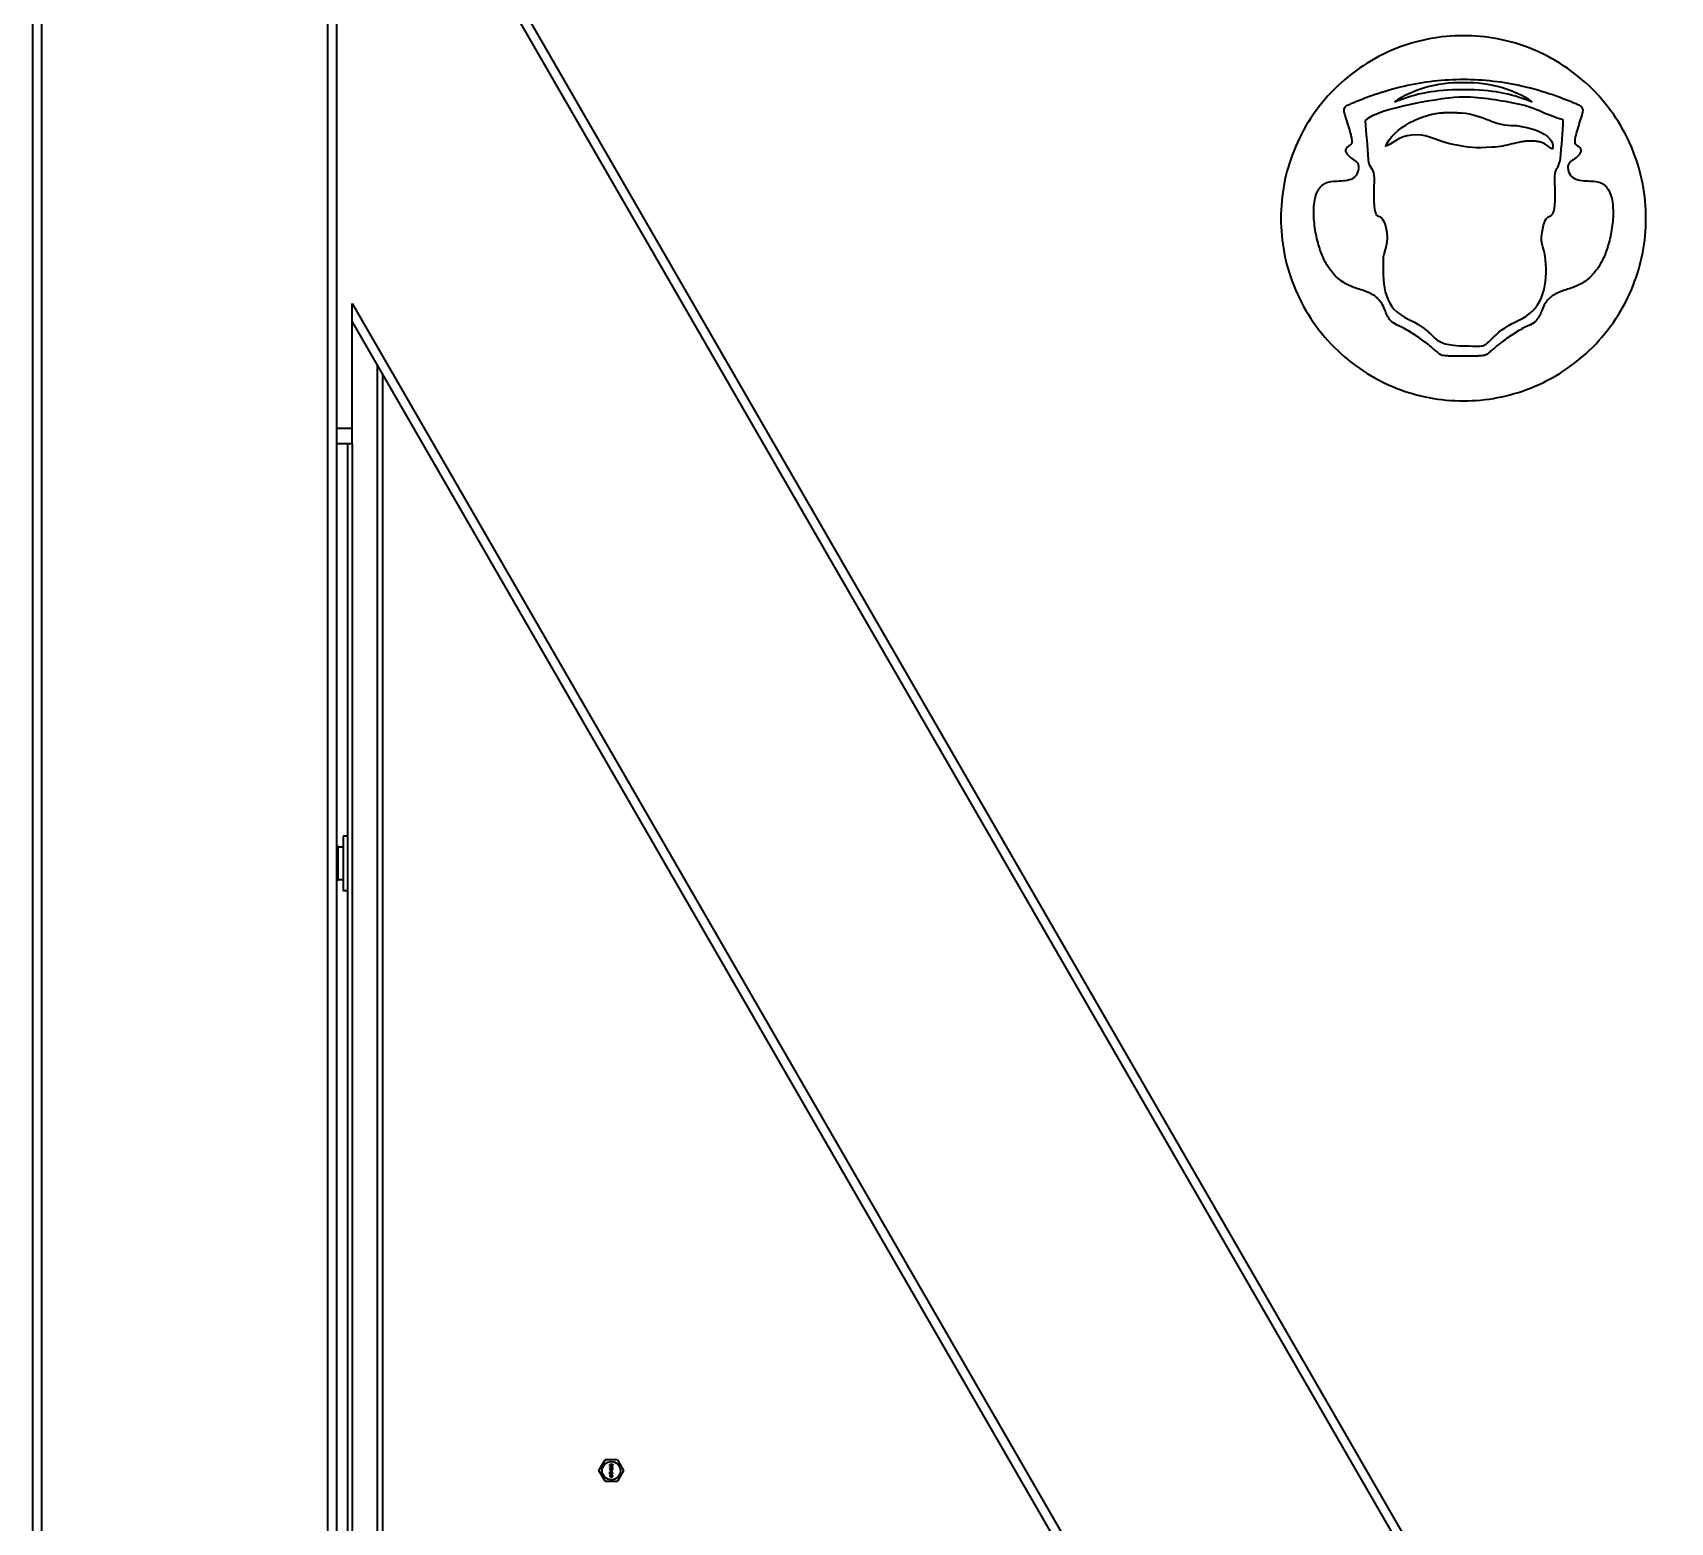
# Model space of a CAD drawing. Header units: millimetres. Extents: x 32496 to 166256, y 3504 to 23939.
# Drawn here: x 39999 to 40537, y 15480 to 15969 of the extents above; entities that cross this region are included whole.
import ezdxf

# ---------------------------------------------------------------- set-up
doc = ezdxf.new("R2010")
doc.units = ezdxf.units.MM
doc.layers.get('0').update_dxf_attribs({"lineweight": 35})

msp = doc.modelspace()

# ---------------------------------------------------------------- linework, layer by layer
at = {"linetype": 'Continuous'}
for p, q in [((39998.64, 15108.349), (39998.64, 17768.349)), ((40001.64, 15108.349), (40001.64, 17768.349)), ((40095.64, 15108.349), (40095.64, 17722.349)), ((40098.64, 15834.374), (40098.64, 16114.374)), ((40103.64, 16074.374), (40603.64, 15208.349)), ((40103.64, 16068.374), (40600.176, 15208.349)), ((40466.84, 15943.025), (40462.44, 15943.025)), ((40103.64, 15834.374), (40103.64, 15880.374)), ((40103.64, 15880.374), (40491.634, 15208.349)), ((40103.64, 15874.374), (40488.17, 15208.349)), ((40111.94, 15308.349), (40111.94, 15859.998)), ((40113.64, 15857.054), (40113.64, 15308.349)), ((40098.64, 15839.374), (40103.64, 15839.374)), ((40098.64, 15108.349), (40098.64, 15834.374)), ((40098.64, 15834.374), (40103.64, 15834.374)), ((40102.24, 15698.994), (40102.24, 15834.374)), ((40103.64, 15834.374), (40103.64, 15308.349)), ((40099.04, 15701.822), (40098.769, 15702.093)), ((40100.64, 15705.349), (40100.64, 15687.349)), ((40102.24, 15705.349), (40100.64, 15705.349)), ((40099.04, 15690.875), (40099.04, 15701.822)), ((40100.64, 15701.699), (40099.04, 15701.699)), ((40102.24, 15693.73), (40102.24, 15698.994)), ((40102.24, 15448.994), (40102.24, 15693.73)), ((40099.04, 15690.875), (40098.769, 15690.604)), ((40100.64, 15690.999), (40099.04, 15690.999)), ((40102.24, 15687.349), (40100.64, 15687.349)), ((40184.771, 15496.789), (40186.792, 15500.289)), ((40190.834, 15500.289), (40186.792, 15500.289)), ((40188.313, 15498.764), (40188.313, 15498.889)), ((40188.313, 15498.889), (40189.313, 15498.889)), ((40189.1, 15498.764), (40188.313, 15498.472)), ((40189.1, 15498.764), (40188.313, 15498.764)), ((40188.313, 15498.305), (40188.313, 15498.472)), ((40188.313, 15498.305), (40189.1, 15498.014)), ((40188.313, 15497.889), (40188.313, 15498.014)), ((40188.313, 15498.014), (40189.1, 15498.014)), ((40189.313, 15497.889), (40188.313, 15497.889)), ((40188.334, 15497.493), (40188.313, 15497.389)), ((40188.398, 15497.597), (40188.334, 15497.493)), ((40188.483, 15497.659), (40188.398, 15497.597)), ((40188.419, 15498.389), (40189.313, 15498.701)), ((40189.313, 15498.076), (40188.419, 15498.389)), ((40188.419, 15497.409), (40188.441, 15497.472)), ((40188.441, 15497.472), (40188.483, 15497.534)), ((40188.589, 15497.701), (40188.483, 15497.659)), ((40188.483, 15497.534), (40188.547, 15497.576)), ((40188.547, 15497.576), (40188.611, 15497.597)), ((40188.738, 15497.722), (40188.589, 15497.701)), ((40188.675, 15497.597), (40188.611, 15497.597)), ((40188.675, 15497.597), (40188.738, 15497.576)), ((40188.738, 15497.722), (40188.887, 15497.722)), ((40188.738, 15497.576), (40188.781, 15497.534)), ((40188.781, 15497.534), (40188.823, 15497.472)), ((40188.823, 15497.472), (40188.845, 15497.409)), ((40188.93, 15497.493), (40188.845, 15497.618)), ((40188.887, 15497.618), (40188.845, 15497.618)), ((40189.036, 15497.701), (40188.887, 15497.722)), ((40188.887, 15497.618), (40189.015, 15497.597)), ((40188.951, 15497.389), (40188.93, 15497.493)), ((40189.015, 15497.597), (40189.079, 15497.576)), ((40189.143, 15497.659), (40189.036, 15497.701)), ((40189.079, 15497.576), (40189.143, 15497.534)), ((40189.228, 15497.597), (40189.143, 15497.659)), ((40189.143, 15497.534), (40189.185, 15497.472)), ((40189.185, 15497.472), (40189.206, 15497.409)), ((40189.292, 15497.493), (40189.228, 15497.597)), ((40189.313, 15497.389), (40189.292, 15497.493)), ((40189.313, 15498.889), (40189.313, 15498.701)), ((40189.313, 15498.076), (40189.313, 15497.889)), ((40190.834, 15500.289), (40192.854, 15496.789)), ((40186.792, 15493.289), (40184.771, 15496.789)), ((40186.792, 15493.289), (40190.834, 15493.289)), ((40188.313, 15497.284), (40188.313, 15497.389)), ((40188.313, 15497.284), (40188.334, 15497.18)), ((40188.313, 15495.597), (40188.313, 15496.347)), ((40188.313, 15496.347), (40188.419, 15496.347)), ((40188.419, 15495.597), (40188.313, 15495.597)), ((40188.334, 15495.18), (40188.313, 15495.055)), ((40188.313, 15495.055), (40188.334, 15494.93)), ((40188.334, 15497.18), (40188.398, 15497.076)), ((40188.398, 15495.284), (40188.334, 15495.18)), ((40188.334, 15494.93), (40188.398, 15494.826)), ((40188.398, 15497.076), (40188.483, 15497.014)), ((40188.462, 15495.347), (40188.398, 15495.284)), ((40188.398, 15494.826), (40188.462, 15494.764)), ((40188.419, 15497.409), (40188.419, 15497.264)), ((40188.441, 15497.201), (40188.419, 15497.264)), ((40188.951, 15495.764), (40188.419, 15496.347)), ((40188.419, 15496.18), (40188.419, 15495.597)), ((40188.419, 15496.18), (40188.887, 15495.659)), ((40188.419, 15495.055), (40188.441, 15495.159)), ((40188.441, 15494.951), (40188.419, 15495.055)), ((40188.483, 15497.139), (40188.441, 15497.201)), ((40188.441, 15495.159), (40188.483, 15495.222)), ((40188.483, 15494.889), (40188.441, 15494.951)), ((40188.547, 15495.389), (40188.462, 15495.347)), ((40188.462, 15494.764), (40188.547, 15494.722)), ((40188.547, 15497.097), (40188.483, 15497.139)), ((40188.483, 15497.014), (40188.589, 15496.972)), ((40188.483, 15495.222), (40188.611, 15495.305)), ((40188.611, 15494.805), (40188.483, 15494.889)), ((40188.611, 15497.076), (40188.547, 15497.097)), ((40188.611, 15495.409), (40188.547, 15495.389)), ((40188.547, 15494.722), (40188.611, 15494.701)), ((40188.696, 15496.972), (40188.589, 15496.972)), ((40188.611, 15497.076), (40188.675, 15497.076)), ((40188.717, 15495.43), (40188.611, 15495.409)), ((40188.611, 15495.305), (40188.738, 15495.326)), ((40188.738, 15494.784), (40188.611, 15494.805)), ((40188.611, 15494.701), (40188.717, 15494.68)), ((40188.632, 15496.639), (40188.632, 15496.68)), ((40188.632, 15496.68), (40188.781, 15496.68)), ((40188.781, 15496.639), (40188.632, 15496.639)), ((40188.738, 15497.097), (40188.675, 15497.076)), ((40188.696, 15496.805), (40188.675, 15496.784)), ((40188.675, 15496.784), (40188.781, 15496.68)), ((40188.781, 15496.639), (40188.675, 15496.534)), ((40188.675, 15496.534), (40188.696, 15496.514)), ((40188.696, 15496.972), (40188.802, 15497.014)), ((40188.823, 15496.68), (40188.696, 15496.805)), ((40188.696, 15496.514), (40188.823, 15496.639)), ((40188.717, 15495.43), (40188.909, 15495.43)), ((40188.909, 15494.68), (40188.717, 15494.68)), ((40188.781, 15497.139), (40188.738, 15497.097)), ((40188.887, 15495.326), (40188.738, 15495.326)), ((40188.738, 15494.784), (40188.887, 15494.784)), ((40188.823, 15497.201), (40188.781, 15497.139)), ((40188.802, 15497.014), (40188.866, 15497.076)), ((40188.845, 15497.264), (40188.823, 15497.201)), ((40188.951, 15496.805), (40188.823, 15496.68)), ((40188.823, 15496.639), (40188.951, 15496.514)), ((40188.845, 15497.264), (40188.845, 15497.409)), ((40188.866, 15497.076), (40188.93, 15497.18)), ((40188.866, 15496.68), (40188.972, 15496.784)), ((40188.866, 15496.68), (40189.015, 15496.68)), ((40188.972, 15496.534), (40188.866, 15496.639)), ((40189.015, 15496.639), (40188.866, 15496.639)), ((40188.887, 15495.659), (40188.951, 15495.618)), ((40188.887, 15495.326), (40189.015, 15495.305)), ((40189.015, 15494.805), (40188.887, 15494.784)), ((40189.015, 15495.409), (40188.909, 15495.43)), ((40188.909, 15494.68), (40189.015, 15494.701)), ((40188.93, 15497.18), (40188.951, 15497.284)), ((40188.951, 15497.389), (40188.951, 15497.284)), ((40188.972, 15496.784), (40188.951, 15496.805)), ((40188.951, 15496.514), (40188.972, 15496.534)), ((40189.036, 15495.722), (40188.951, 15495.764)), ((40188.951, 15495.618), (40189.036, 15495.597)), ((40189.015, 15496.68), (40189.015, 15496.639)), ((40189.079, 15495.389), (40189.015, 15495.409)), ((40189.015, 15495.305), (40189.143, 15495.222)), ((40189.143, 15494.889), (40189.015, 15494.805)), ((40189.015, 15494.701), (40189.079, 15494.722)), ((40189.036, 15495.722), (40189.079, 15495.722)), ((40189.079, 15495.597), (40189.036, 15495.597)), ((40189.143, 15497.159), (40189.079, 15497.118)), ((40189.079, 15497.014), (40189.079, 15497.118)), ((40189.079, 15497.014), (40189.143, 15497.034)), ((40189.079, 15496.222), (40189.079, 15496.326)), ((40189.164, 15496.305), (40189.079, 15496.326)), ((40189.079, 15496.222), (40189.143, 15496.18)), ((40189.143, 15495.764), (40189.079, 15495.722)), ((40189.079, 15495.597), (40189.164, 15495.618)), ((40189.164, 15495.347), (40189.079, 15495.389)), ((40189.079, 15494.722), (40189.164, 15494.764)), ((40189.185, 15497.222), (40189.143, 15497.159)), ((40189.143, 15497.034), (40189.228, 15497.097)), ((40189.143, 15496.18), (40189.185, 15496.118)), ((40189.185, 15495.826), (40189.143, 15495.764)), ((40189.143, 15495.222), (40189.185, 15495.159)), ((40189.185, 15494.951), (40189.143, 15494.889)), ((40189.249, 15496.222), (40189.164, 15496.305)), ((40189.164, 15495.618), (40189.249, 15495.701)), ((40189.228, 15495.284), (40189.164, 15495.347)), ((40189.164, 15494.764), (40189.228, 15494.826)), ((40189.206, 15497.284), (40189.185, 15497.222)), ((40189.185, 15496.118), (40189.206, 15496.014)), ((40189.206, 15495.93), (40189.185, 15495.826)), ((40189.185, 15495.159), (40189.206, 15495.055)), ((40189.206, 15495.055), (40189.185, 15494.951)), ((40189.206, 15497.284), (40189.206, 15497.409)), ((40189.206, 15495.93), (40189.206, 15496.014)), ((40189.228, 15497.097), (40189.292, 15497.201)), ((40189.292, 15495.18), (40189.228, 15495.284)), ((40189.228, 15494.826), (40189.292, 15494.93)), ((40189.292, 15496.139), (40189.249, 15496.222)), ((40189.249, 15495.701), (40189.292, 15495.784)), ((40189.292, 15497.201), (40189.313, 15497.305)), ((40189.313, 15495.993), (40189.292, 15496.139)), ((40189.292, 15495.784), (40189.313, 15495.909)), ((40189.313, 15495.055), (40189.292, 15495.18)), ((40189.292, 15494.93), (40189.313, 15495.055)), ((40189.313, 15497.389), (40189.313, 15497.305)), ((40189.313, 15495.993), (40189.313, 15495.909)), ((40192.854, 15496.789), (40190.834, 15493.289))]:
    msp.add_line(p, q, dxfattribs=at)
msp.add_circle((40188.813, 15496.789), 3, dxfattribs=at)
for points, knots in [([(40528.94, 15908.349), (40528.94, 15915.887), (40525.946, 15931.593), (40512.563, 15951.971), (40492.185, 15965.354), (40468.94, 15969.786), (40445.696, 15965.355), (40425.317, 15951.972), (40411.935, 15931.595), (40408.94, 15915.89), (40408.94, 15908.352)], [0, 0, 0, 0, 0.1199934, 0.2500019, 0.3800171, 0.5000177, 0.6200103, 0.750015, 0.8800253, 1, 1, 1, 1]), ([(40434.39, 15923.756), (40434.469, 15924.042), (40434.578, 15924.558), (40434.633, 15925.446), (40434.386, 15926.35), (40433.623, 15927.068), (40432.694, 15927.641), (40431.966, 15928.163), (40431.443, 15928.678), (40431.017, 15929.14), (40430.592, 15929.706), (40430.31, 15930.338), (40430.263, 15931.047), (40430.732, 15931.739), (40431.412, 15932.19), (40432.02, 15932.594), (40432.27, 15932.91), (40432.385, 15933.268), (40432.373, 15933.986), (40432.217, 15934.93), (40431.641, 15937.355), (40430.679, 15940.14), (40430.002, 15942.444), (40429.816, 15943.138), (40429.744, 15943.532), (40429.708, 15944.001), (40429.876, 15944.685), (40430.476, 15945.369), (40431.18, 15945.69), (40432.736, 15946.366), (40435.502, 15947.511), (40441.185, 15949.626), (40449.284, 15951.947), (40459.028, 15953.639), (40469.059, 15954.223), (40478.797, 15953.641), (40488.649, 15951.938), (40496.722, 15949.615), (40502.411, 15947.5), (40505.18, 15946.347), (40506.606, 15945.734), (40507.055, 15945.526), (40507.155, 15945.47)], [0, 0, 0, 0, 0.0081759, 0.0145446, 0.0244614, 0.0334992, 0.0433282, 0.0544139, 0.058301, 0.0634424, 0.071678, 0.0777394, 0.0824445, 0.0908813, 0.099747, 0.1069242, 0.1084886, 0.1108443, 0.1176024, 0.1272742, 0.1389925, 0.1893767, 0.2007673, 0.2087672, 0.2099052, 0.2122482, 0.2222118, 0.2296002, 0.2373872, 0.2503094, 0.2759624, 0.3265422, 0.425367, 0.5217893, 0.6158495, 0.7118768, 0.807904, 0.9068378, 0.9574743, 0.9831509, 0.9960883, 1, 1, 1, 1]), ([(40468.94, 15952.83), (40464.529, 15953.044), (40456.852, 15951.884), (40449.194, 15948.7), (40446.315, 15946.669)], [0, 0, 0, 0, 0.5469456, 1, 1, 1, 1]), ([(40446.315, 15946.669), (40450.018, 15948.064), (40454.867, 15949.73), (40463.773, 15950.744), (40468.94, 15950.658)], [0, 0, 0, 0, 0.5923883, 1, 1, 1, 1]), ([(40491.564, 15946.669), (40488.686, 15948.7), (40481.028, 15951.884), (40473.35, 15953.044), (40468.94, 15952.83)], [0, 0, 0, 0, 0.4530544, 1, 1, 1, 1]), ([(40468.94, 15950.658), (40474.107, 15950.744), (40483.012, 15949.73), (40487.862, 15948.064), (40491.564, 15946.669)], [0, 0, 0, 0, 0.4076117, 1, 1, 1, 1]), ([(40507.155, 15945.47), (40507.255, 15945.416), (40507.533, 15945.236), (40508.025, 15944.651), (40508.184, 15943.969), (40508.136, 15943.451), (40508.021, 15942.944), (40507.798, 15942.116), (40507.092, 15939.811), (40506.121, 15936.943), (40505.609, 15934.614), (40505.498, 15933.754), (40505.52, 15933.096), (40505.686, 15932.811), (40505.949, 15932.531), (40506.561, 15932.133), (40507.246, 15931.657), (40507.651, 15930.933), (40507.538, 15930.21), (40507.207, 15929.564), (40506.743, 15928.988), (40506.317, 15928.544), (40505.807, 15928.07), (40505.111, 15927.587), (40504.199, 15927.018), (40503.464, 15926.285), (40503.248, 15925.365), (40503.308, 15924.632), (40503.408, 15924.093), (40503.937, 15921.956), (40506.308, 15920.825), (40509.821, 15920.611), (40512.325, 15920.507), (40514.09, 15920.134), (40514.946, 15919.586), (40515.427, 15919.215), (40516.282, 15918.341), (40517.646, 15915.922), (40518.319, 15911.459), (40517.978, 15905.943), (40517.056, 15901.265), (40516.056, 15897.916), (40515.357, 15896.042), (40514.601, 15894.481), (40513.614, 15892.693), (40511.728, 15889.943), (40508.639, 15887.144), (40505.275, 15885.677), (40502.739, 15884.864), (40500.381, 15884.1), (40498.227, 15883.087), (40496.632, 15881.517), (40495.57, 15880.087), (40494.804, 15878.423), (40494.076, 15876.344), (40492.876, 15874.461), (40491.35, 15873.523), (40490.213, 15873.045), (40489.538, 15872.727), (40488.341, 15872.118), (40485.943, 15870.727), (40483.298, 15868.937), (40480.844, 15867.131), (40479.349, 15865.944), (40478.246, 15864.987), (40477.448, 15864.266), (40476.561, 15863.534), (40475.648, 15863.196), (40474.344, 15863.093), (40472.192, 15863.052), (40470.338, 15863.065), (40468.94, 15863.031)], [0, 0, 0, 0, 0.0031586, 0.0091977, 0.0172335, 0.0191196, 0.0213026, 0.029371, 0.0390525, 0.0787158, 0.0877379, 0.094978, 0.0997755, 0.1011797, 0.1025175, 0.1085398, 0.1156939, 0.1225901, 0.1265639, 0.1317697, 0.1388409, 0.1431573, 0.1455345, 0.1543897, 0.1622591, 0.1695535, 0.1776833, 0.1829652, 0.1860725, 0.1900256, 0.231557, 0.253449, 0.2749027, 0.2931923, 0.2955458, 0.2996587, 0.3079813, 0.3254706, 0.3667589, 0.4145399, 0.4621851, 0.4837333, 0.5022519, 0.5121965, 0.5270933, 0.5532909, 0.5956759, 0.630919, 0.6468657, 0.6621366, 0.6929497, 0.7064227, 0.7172767, 0.736618, 0.7536616, 0.7709603, 0.7923505, 0.7971392, 0.8015926, 0.8108713, 0.8304939, 0.8704234, 0.8903144, 0.906171, 0.9178858, 0.9265056, 0.9330794, 0.9457785, 0.9538375, 0.965016, 1, 1, 1, 1]), ([(40498.26, 15931.091), (40497.908, 15931.15), (40497.339, 15931.539), (40496.315, 15932.509), (40494.825, 15933.281), (40492.998, 15933.661), (40491.251, 15933.769), (40489.462, 15933.68), (40487.428, 15933.391), (40484.98, 15932.804), (40481.966, 15932.052), (40479.702, 15931.73), (40478.46, 15931.668)], [0, 0, 0, 0, 0.1365378, 0.2730755, 0.4096133, 0.4778822, 0.546151, 0.6028822, 0.6596133, 0.7730755, 0.8865378, 1, 1, 1, 1]), ([(40468.94, 15863.031), (40467.542, 15863.065), (40465.688, 15863.053), (40463.536, 15863.093), (40462.232, 15863.197), (40461.319, 15863.534), (40460.433, 15864.266), (40459.635, 15864.987), (40458.533, 15865.943), (40457.039, 15867.131), (40454.585, 15868.937), (40451.94, 15870.727), (40449.543, 15872.118), (40448.346, 15872.727), (40447.672, 15873.046), (40446.535, 15873.524), (40445.009, 15874.46), (40443.807, 15876.343), (40443.079, 15878.42), (40442.315, 15880.084), (40441.255, 15881.513), (40439.663, 15883.084), (40437.512, 15884.1), (40435.154, 15884.865), (40432.617, 15885.678), (40429.252, 15887.143), (40426.161, 15889.939), (40424.274, 15892.689), (40423.286, 15894.478), (40422.529, 15896.04), (40421.829, 15897.916), (40420.829, 15901.267), (40419.907, 15905.947), (40419.565, 15911.464), (40420.241, 15915.935), (40421.612, 15918.361), (40422.479, 15919.238), (40422.962, 15919.607), (40423.826, 15920.15), (40425.613, 15920.518), (40428.112, 15920.614), (40431.739, 15920.86), (40433.887, 15921.937), (40434.39, 15923.756)], [0, 0, 0, 0, 0.0430302, 0.0567818, 0.0666958, 0.0823154, 0.0904002, 0.1009961, 0.1154018, 0.1349, 0.1593931, 0.208526, 0.2326747, 0.244095, 0.2495788, 0.2554593, 0.2818395, 0.3031654, 0.3241714, 0.3480063, 0.3613742, 0.3779519, 0.4159292, 0.4347621, 0.4544304, 0.4978923, 0.5501559, 0.5824568, 0.6008229, 0.6131423, 0.6359804, 0.6625614, 0.7213324, 0.7802714, 0.8311957, 0.8529315, 0.8632749, 0.8683882, 0.8711534, 0.8939687, 0.9208302, 0.9476916, 1, 1, 1, 1]), ([(40408.94, 15908.352), (40408.939, 15900.813), (40411.933, 15885.106), (40425.316, 15864.726), (40445.695, 15851.343), (40468.939, 15846.912), (40492.184, 15851.343), (40512.562, 15864.725), (40525.945, 15885.104), (40528.94, 15900.81), (40528.94, 15908.349)], [0, 0, 0, 0, 0.1200087, 0.2500101, 0.3800172, 0.5000091, 0.6199962, 0.7499986, 0.8800066, 1, 1, 1, 1]), ([(40098.769, 15702.093), (40098.793, 15702.069), (40098.887, 15701.973), (40098.976, 15701.874), (40099.04, 15701.797)], [0, 0, 0, 0, 0.2550615, 1, 1, 1, 1]), ([(40099.04, 15699.605), (40099.017, 15699.577), (40098.921, 15699.465), (40098.819, 15699.358), (40098.74, 15699.28)], [0, 0, 0, 0, 0.2444076, 1, 1, 1, 1]), ([(40098.74, 15693.506), (40098.767, 15693.479), (40098.871, 15693.371), (40098.97, 15693.259), (40099.04, 15693.171)], [0, 0, 0, 0, 0.2552107, 1, 1, 1, 1])]:
    msp.add_open_spline(points, degree=3, knots=knots, dxfattribs=at)
for points in [[(40468.92, 15948.185), (40462.763, 15948.185), (40440.849, 15944.53), (40436.63, 15940.487)], [(40486.99, 15945.867), (40481.563, 15946.924), (40475.102, 15948.186), (40468.92, 15948.185)], [(40501.71, 15940.703), (40497.495, 15941.617), (40492.486, 15944.796), (40486.99, 15945.867)], [(40436.63, 15940.487), (40436.919, 15936.154), (40437.398, 15931.956), (40437.66, 15927.56)], [(40443.33, 15931.93), (40445.524, 15938.056), (40456.177, 15943.024), (40462.44, 15943.025)], [(40466.84, 15943.025), (40474.804, 15943.025), (40478.443, 15938.854), (40484.66, 15938.895)], [(40484.66, 15938.895), (40488.612, 15938.921), (40499.451, 15936.56), (40498.26, 15931.091)], [(40500.8, 15927.934), (40501.18, 15932.153), (40501.783, 15936.49), (40501.71, 15940.703)], [(40453.92, 15935.805), (40448.126, 15935.762), (40447.913, 15934.2), (40443.33, 15931.93)], [(40465.47, 15932.634), (40461.927, 15933.312), (40456.632, 15935.825), (40453.92, 15935.805)], [(40478.46, 15931.668), (40472.531, 15931.368), (40471.199, 15931.539), (40465.47, 15932.634)], [(40437.66, 15927.56), (40437.815, 15924.95), (40439.348, 15924.843), (40439.53, 15922.463)], [(40499.11, 15915.948), (40499.128, 15917.804), (40498.877, 15921.398), (40499.07, 15922.953)], [(40499.07, 15922.953), (40499.299, 15924.801), (40500.57, 15925.386), (40500.8, 15927.934)], [(40439.53, 15922.463), (40439.67, 15920.626), (40439.439, 15917.768), (40439.48, 15915.708)], [(40439.48, 15915.708), (40439.694, 15904.905), (40441.494, 15912.197), (40443.28, 15905.822)], [(40495.29, 15906.085), (40496.615, 15911.642), (40499.008, 15905.385), (40499.11, 15915.948)], [(40443.28, 15905.822), (40445.084, 15899.38), (40442.465, 15898.675), (40442.51, 15894.041)], [(40495.94, 15894.7), (40495.374, 15900.288), (40493.63, 15899.123), (40495.29, 15906.085)], [(40442.51, 15894.041), (40442.588, 15885.911), (40442.541, 15878.944), (40451.01, 15875.094)], [(40488.1, 15875.336), (40495.485, 15878.97), (40496.696, 15887.225), (40495.94, 15894.7)], [(40451.01, 15875.094), (40461.608, 15870.277), (40456.985, 15866.483), (40469.68, 15866.411)], [(40479.66, 15870.094), (40482.125, 15872.406), (40485.1, 15873.861), (40488.1, 15875.336)], [(40469.68, 15866.411), (40477.088, 15866.369), (40474.92, 15865.65), (40479.66, 15870.094)], [(40098.74, 15699.28), (40098.848, 15699.064), (40098.949, 15698.844), (40099.04, 15698.62)], [(40099.04, 15694.166), (40098.949, 15693.942), (40098.848, 15693.722), (40098.74, 15693.506)]]:
    msp.add_open_spline(points, degree=3, dxfattribs=at)

doc.saveas('drawing.dxf')
